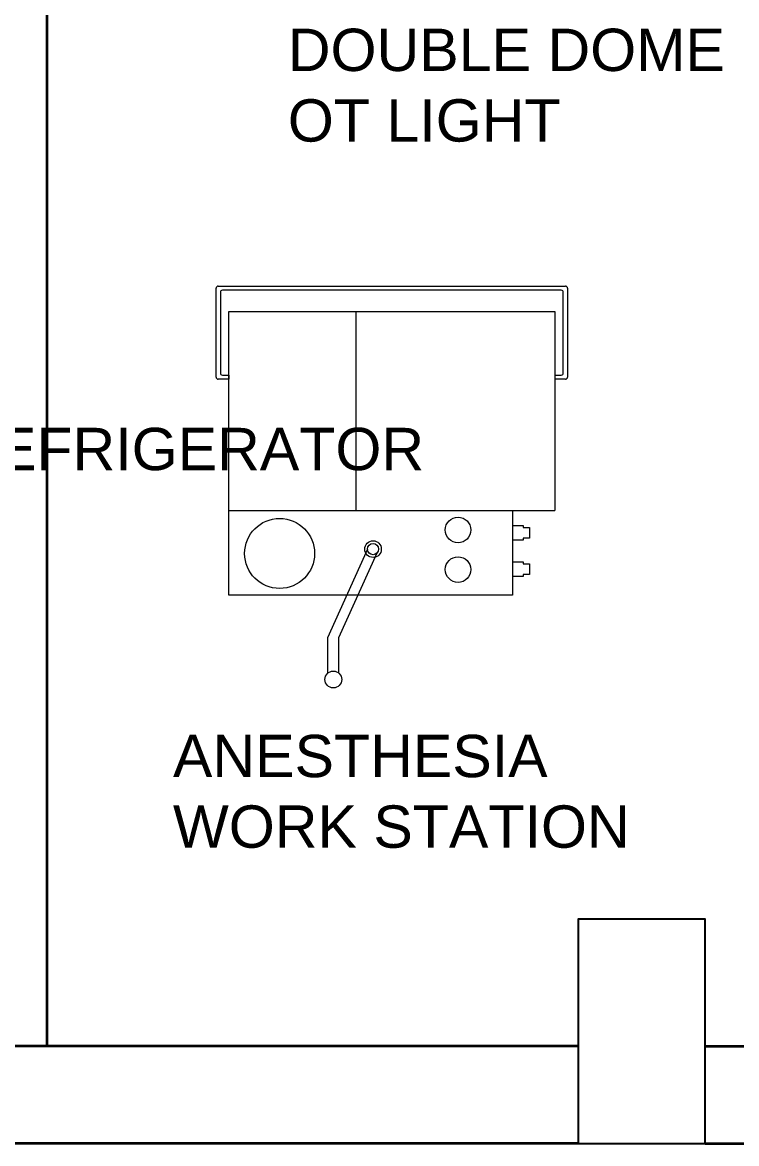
# Model space of a CAD drawing. Header units: millimetres. Extents: x 1448174 to 1599581, y -224422 to -106989.
# Drawn here: x 1486590 to 1488276, y -138073 to -135425 of the extents above; entities that cross this region are included whole.
import ezdxf

# ---------------------------------------------------------------- set-up
doc = ezdxf.new("R2010")
doc.units = ezdxf.units.MM
doc.header["$LTSCALE"] = 600
doc.header["$MEASUREMENT"] = 0
doc.layers.add('col', color=5, linetype='Continuous')
doc.layers.add('fun-text', color=250, linetype='Continuous')
doc.layers.add('furniture', color=30, linetype='Continuous', lineweight=9)
doc.layers.add('P-Wall', color=1, linetype='Continuous', lineweight=35)
doc.styles.add('ARIAL', font='arial.ttf')

msp = doc.modelspace()

# ---------------------------------------------------------------- linework, layer by layer
at = {"layer": 'col'}
msp.add_lwpolyline([(1487902.098, -138073.2516), (1488202.098, -138073.2516), (1488202.098, -137543.2516), (1487902.098, -137543.2516)], close=True, dxfattribs=at)
at = {"layer": 'furniture'}
for p, q in [((1487052.0447, -136048.0246), (1487867.0447, -136048.0246)), ((1487867.0447, -136048.0246), (1487872.0447, -136048.0246)), ((1487047.0447, -136058.0246), (1487047.0447, -136053.0246)), ((1487047.0447, -136263.1136), (1487047.0447, -136058.0246)), ((1487057.0447, -136063.0246), (1487057.0447, -136253.1136)), ((1487077.0447, -136058.0246), (1487062.0447, -136058.0246)), ((1487862.0447, -136058.0246), (1487077.0447, -136058.0246)), ((1487867.0447, -136108.0246), (1487867.0447, -136063.0246)), ((1487877.0447, -136053.0246), (1487877.0447, -136263.1136)), ((1487077.0447, -136108.0246), (1487847.0447, -136108.0246)), ((1487077.0447, -136778.0246), (1487077.0447, -136108.0246)), ((1487377.0447, -136108.0246), (1487377.0447, -136578.0246)), ((1487847.0447, -136108.0246), (1487847.0447, -136578.0246)), ((1487867.0447, -136253.1136), (1487867.0447, -136108.0246)), ((1487062.0447, -136258.1136), (1487077.0447, -136258.1136)), ((1487077.0447, -136258.1136), (1487077.0447, -136268.1136)), ((1487847.0447, -136258.1136), (1487857.0447, -136258.1136)), ((1487857.0447, -136258.1136), (1487862.0447, -136258.1136)), ((1487057.0447, -136268.1136), (1487052.0447, -136268.1136)), ((1487077.0447, -136268.1136), (1487057.0447, -136268.1136)), ((1487867.0447, -136268.1136), (1487847.0447, -136268.1136)), ((1487872.0447, -136268.1136), (1487867.0447, -136268.1136)), ((1487077.0447, -136578.0246), (1487847.0447, -136578.0246)), ((1487747.0447, -136578.0246), (1487747.0447, -136778.0246)), ((1487747.0447, -136613.1338), (1487772.0447, -136613.1338)), ((1487772.0447, -136613.1338), (1487772.0447, -136618.1338)), ((1487772.0447, -136618.1338), (1487787.0447, -136618.1338)), ((1487787.0447, -136618.1338), (1487787.0447, -136643.1338)), ((1487772.0447, -136648.1338), (1487747.0447, -136648.1338)), ((1487787.0447, -136643.1338), (1487772.0447, -136643.1338)), ((1487772.0447, -136643.1338), (1487772.0447, -136648.1338)), ((1487404.3775, -136669.3134), (1487310.3468, -136878.7644)), ((1487426.3409, -136679.2188), (1487336.3468, -136878.7644)), ((1487747.0447, -136699.0672), (1487772.0447, -136699.0672)), ((1487772.0447, -136699.0672), (1487772.0447, -136704.0672)), ((1487772.0447, -136704.0672), (1487787.0447, -136704.0672)), ((1487787.0447, -136704.0672), (1487787.0447, -136729.0672)), ((1487772.0447, -136734.0672), (1487747.0447, -136734.0672)), ((1487787.0447, -136729.0672), (1487772.0447, -136729.0672)), ((1487772.0447, -136729.0672), (1487772.0447, -136734.0672)), ((1487747.0447, -136778.0246), (1487077.0447, -136778.0246)), ((1487310.3468, -136878.7644), (1487310.3468, -136962.5093)), ((1487336.3468, -136878.7644), (1487336.3468, -136961.6207))]:
    msp.add_line(p, q, dxfattribs=at)
for centre, radius in [((1487197.0663, -136679.4595), 82.6586), ((1487618.3908, -136624.0569), 30.1952), ((1487417.5928, -136669.3134), 19.627), ((1487417.5928, -136669.3134), 13.2154), ((1487618.3908, -136717.587), 30.1952), ((1487323.8625, -136977.1542), 19.9285)]:
    msp.add_circle(centre, radius, dxfattribs=at)
for centre, start, end in [((1487052.0447, -136053.0246), 90, 180), ((1487872.0447, -136053.0246), 0, 90), ((1487062.0447, -136063.0246), 90, 180), ((1487862.0447, -136063.0246), 0, 90), ((1487062.0447, -136253.1136), 180, 270), ((1487862.0447, -136253.1136), 270, 0), ((1487052.0447, -136263.1136), 180, 270), ((1487872.0447, -136263.1136), 270, 0)]:
    msp.add_arc(centre, 5, start, end, dxfattribs=at)
at = {"layer": 'P-Wall'}
for p, q in [((1486647.098, -131493.2516), (1486647.098, -137843.2516)), ((1487902.098, -137843.2516), (1484502.098, -137843.2516)), ((1488202.098, -137843.2516), (1491602.098, -137843.2516)), ((1487902.098, -138073.2516), (1484502.098, -138073.2516)), ((1488202.098, -138073.2516), (1491602.098, -138073.2516))]:
    msp.add_line(p, q, dxfattribs=at)

# ---------------------------------------------------------------- texts
at = {"layer": 'fun-text', "lineweight": -3, "char_height": 100, "attachment_point": 1, "style": 'ARIAL'}
for s, width, insert in [('DOUBLE DOME OT LIGHT', 1115.147759, (1487216.3713, -135440.1456)), ('PHARMACEUTICAL REFRIGERATOR', 2343.115139, (1485101.3494, -136382.8362)), ('ANESTHESIA WORK STATION', 1304.248454, (1486945.0955, -137107.8556))]:
    msp.add_mtext_dynamic_manual_height_columns(s, width=width, gutter_width=1375, heights=[0], dxfattribs=dict(at, insert=insert))

doc.saveas('drawing.dxf')
